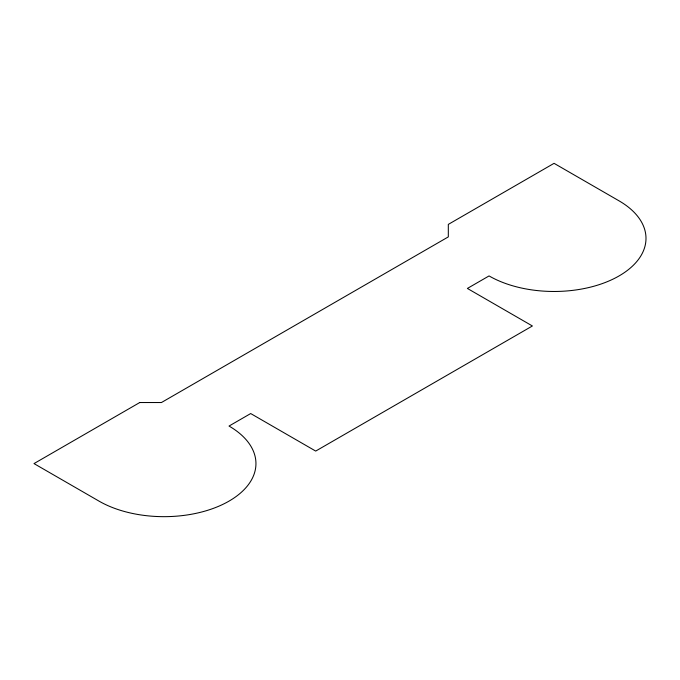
<?xml version="1.0" encoding="UTF-8"?>
<svg xmlns="http://www.w3.org/2000/svg" width="680" height="680" viewBox="0 0 680 680"><rect width="100%" height="100%" fill="white"/><g stroke="black" fill="none" stroke-linecap="round" stroke-linejoin="round"><path stroke-width="1.02" d="M139.749 402.534L34 463.59L99.008 501.117A91.936 53.083 0 0 0 229.024 501.117A91.936 53.083 0 0 0 229.024 426.054L250.69 413.55L315.699 451.078L532.398 325.975L467.389 288.439L489.056 275.927A91.936 53.083 0 0 0 619.072 275.927A91.936 53.083 0 0 0 619.072 200.863L554.064 163.336L448.315 224.392L448.315 236.895L161.423 402.534L139.749 402.534"/></g></svg>
